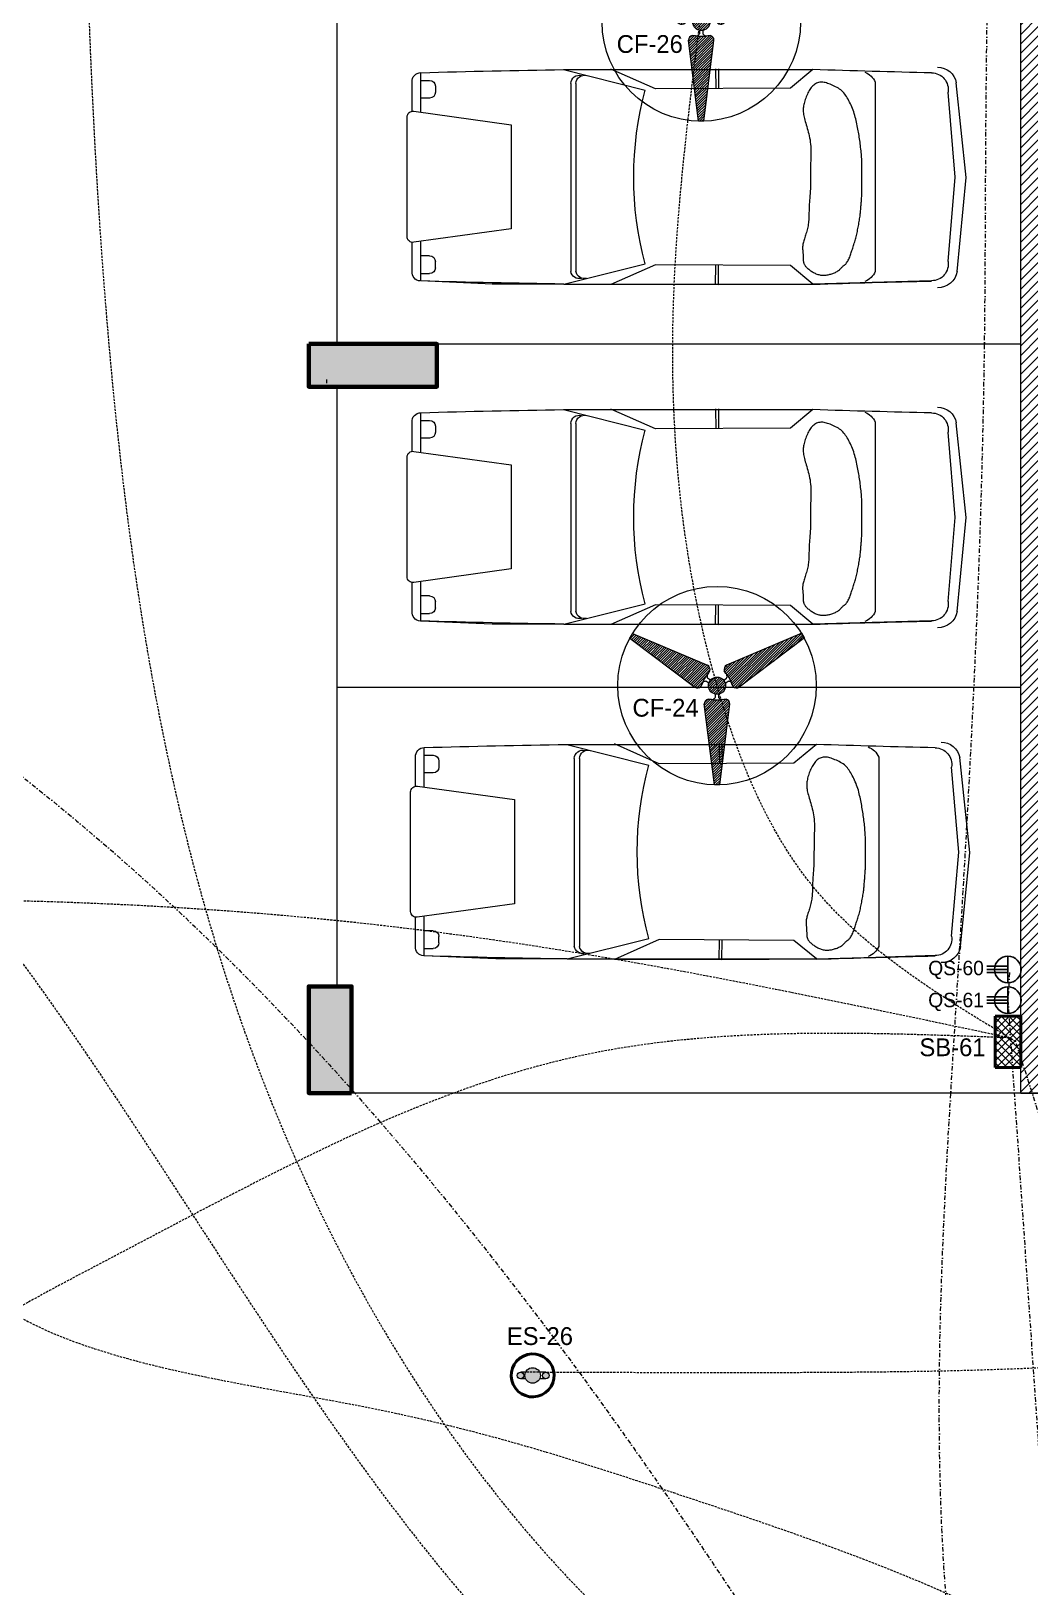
# Model space of a CAD drawing. Header units: inches. Extents: x 109699 to 44449955, y -10987 to 15824140.
# Drawn here: x 191155.4 to 191436, y -3555.4 to -3118.4 of the extents above; entities that cross this region are included whole.
import ezdxf

# ---------------------------------------------------------------- set-up
doc = ezdxf.new("R2010")
doc.units = ezdxf.units.IN
doc.header["$LTSCALE"] = 5
doc.header["$MEASUREMENT"] = 0
doc.linetypes.add('DASHDOT', pattern=[1, 0.5, -0.25, 0, -0.25])
doc.linetypes.add('DASHED2', pattern=[0.375, 0.25, -0.125])
doc.layers.get('0').update_dxf_attribs({"color": 123})
for name, color, linetype, lineweight in [('@NORMAL', 7, 'Continuous', 5), ('car-plan', 179, 'Continuous', 13), ('cloumn', 253, 'Continuous', 60), ('collum', 8, 'Continuous', 70), ('E-CF-Ceiling-Fan', 30, 'Continuous', 13), ('E-Con-Point', 5, 'DASHED2', 13), ('E-ES-Energy Saver-Light', 140, 'Continuous', 13), ('E-QS-Socket-15A', 1, 'Continuous', 9), ('E-SB-Switch-Board', 106, 'Continuous', 18), ('ha', 252, 'Continuous', 5), ('HATCH2', 253, 'Continuous', 15), ('SB', 1, 'DASHDOT', 20), ('WALL-1', 8, 'Continuous', 9)]:
    doc.layers.add(name, color=color, linetype=linetype, lineweight=lineweight)
doc.styles.get("Standard").update_dxf_attribs({"font": 'times.ttf'})

# ---------------------------------------------------------------- blocks, each defined once
blk = doc.blocks.new('gs')
at = {"layer": 'car-plan'}
for p, q in [((26267.590474709, 9819.376646062476), (26273.88895731447, 9814.16245217622)), ((26294.14201680706, 9819.603446928479), (26294.06655255058, 9814.042228147591)), ((26294.91421058483, 9819.60769889965), (26294.83864122938, 9814.03873501681)), ((26311.78943026054, 9813.962045221306), (26324.328722481, 9819.547027678884)), ((26337.65923929898, 9819.376646062476), (26314.66183826685, 9813.610017585495)), ((26224.52549990334, 9789.080123154796), (26227.30703482688, 9815.693857425773)), ((26260.4329977638, 9814.157050501934), (26260.80819409504, 9814.376442694127)), ((26260.80819409504, 9814.376442694127), (26261.19459747159, 9814.580711520633)), ((26261.19459747159, 9814.580711520633), (26261.58689629052, 9814.77048096704)), ((26261.58689629052, 9814.77048096704), (26261.97977894891, 9814.94637501896)), ((26261.97977894891, 9814.94637501896), (26262.36793384382, 9815.109017661976)), ((26262.36793384382, 9815.109017661976), (26262.74604937236, 9815.25903288168)), ((26262.74604937236, 9815.25903288168), (26263.10998032505, 9815.396591025055)), ((26263.10998032505, 9815.396591025055), (26263.46024706632, 9815.520047884522)), ((26263.46024706632, 9815.520047884522), (26263.79853635409, 9815.627305613903)), ((26263.79853635409, 9815.627305613903), (26264.12653494623, 9815.716266367002)), ((26264.12653494623, 9815.716266367002), (26264.44592960068, 9815.78483229762)), ((26264.44592960068, 9815.78483229762), (26264.75840707531, 9815.83090555959)), ((26264.75840707531, 9815.83090555959), (26265.06565412803, 9815.852388306696)), ((26265.06565412803, 9815.852388306696), (26265.36935751676, 9815.847182692756)), ((26265.36935751676, 9815.847182692756), (26265.67066612645, 9815.813687615911)), ((26265.67066612645, 9815.813687615911), (26265.9685773504, 9815.752288951713)), ((26265.9685773504, 9815.752288951713), (26266.26155070901, 9815.66386932)), ((26266.26155070901, 9815.66386932), (26266.54804572262, 9815.549311340648)), ((26266.54804572262, 9815.549311340648), (26266.82652191161, 9815.409497633518)), ((26266.82652191161, 9815.409497633518), (26267.09543879637, 9815.24531081847)), ((26267.09543879637, 9815.24531081847), (26267.35325589727, 9815.057633515382)), ((26267.35325589727, 9815.057633515382), (26267.59843273467, 9814.847348344098)), ((26267.59843273467, 9814.847348344098), (26267.82986393782, 9814.615407591322)), ((26267.82986393782, 9814.615407591322), (26268.04818457142, 9814.363042210942)), ((26268.04818457142, 9814.363042210942), (26268.25446480906, 9814.091552823716)), ((26373.62707116106, 9814.740510257827), (26373.62707116106, 9813.01814853336)), ((26377.73098201799, 9816.365593759743), (26375.25215466297, 9816.365593759743)), ((26380.18697026602, 9807.669296838212), (26380.18465004231, 9816.241937109808)), ((26227.61478555486, 9789.127244590316), (26229.61774362937, 9813.03297502928)), ((26257.06737420695, 9809.801261865723), (26257.28125012715, 9810.232170354844)), ((26257.28125012715, 9810.232170354844), (26257.49820122335, 9810.649497231541)), ((26257.49820122335, 9810.649497231541), (26257.71636950823, 9811.051743291639)), ((26257.71636950823, 9811.051743291639), (26257.9347854643, 9811.437650546177)), ((26257.9347854643, 9811.437650546177), (26258.15603345334, 9811.806925867219)), ((26258.15603345334, 9811.806925867219), (26258.38358630695, 9812.159517342043)), ((26258.38358630695, 9812.159517342043), (26258.6209168567, 9812.495373057944)), ((26258.6209168567, 9812.495373057944), (26258.87149793419, 9812.814441102208)), ((26258.87149793419, 9812.814441102208), (26259.138802371, 9813.116669562136)), ((26259.138802371, 9813.116669562136), (26259.42630299871, 9813.402006525008)), ((26259.42630299871, 9813.402006525008), (26259.73747264892, 9813.67040007811)), ((26259.73747264892, 9813.67040007811), (26260.07432008078, 9813.921910958466)), ((26260.07432008078, 9813.921910958466), (26260.4329977638, 9814.157050501934)), ((26268.25446480906, 9814.091552823716), (26268.44977482432, 9813.802240050354)), ((26268.44977482432, 9813.802240050354), (26268.63518479076, 9813.496404511607)), ((26268.63518479076, 9813.496404511607), (26268.81176488199, 9813.175346828197)), ((26268.81176488199, 9813.175346828197), (26268.98058527157, 9812.840367620869)), ((26268.98058527157, 9812.840367620869), (26269.14271613306, 9812.492767510324)), ((26269.14271613306, 9812.492767510324), (26269.29884687894, 9812.134103389995)), ((26269.29884687894, 9812.134103389995), (26269.44814387705, 9811.766957244035)), ((26269.44814387705, 9811.766957244035), (26269.58939273414, 9811.39416732928)), ((26269.58939273414, 9811.39416732928), (26269.72137905691, 9811.018571902547)), ((26269.72137905691, 9811.018571902547), (26269.84288845211, 9810.643009220687)), ((26269.84288845211, 9810.643009220687), (26269.95270652647, 9810.270317540519)), ((26269.95270652647, 9810.270317540519), (26270.04961888671, 9809.903335118877)), ((26270.04961888671, 9809.903335118877), (26270.13241113958, 9809.544900212612)), ((26273.88895731447, 9814.16245217622), (26311.78943026054, 9813.962045221306)), ((26375.25215466297, 9811.393065031436), (26377.7274664799, 9811.393065031436)), ((26255.43898770437, 9805.07096918099), (26255.55287192548, 9805.557211051411)), ((26255.55287192548, 9805.557211051411), (26255.67544751214, 9806.04408689723)), ((26255.67544751214, 9806.04408689723), (26255.80809739791, 9806.53029162778)), ((26255.80809739791, 9806.53029162778), (26255.95220451632, 9807.01452015237)), ((26255.95220451632, 9807.01452015237), (26256.10915180092, 9807.495467380344)), ((26256.10915180092, 9807.495467380344), (26256.27978203181, 9807.971795868769)), ((26256.27978203181, 9807.971795868769), (26256.46277737516, 9808.442038765708)), ((26256.46277737516, 9808.442038765708), (26256.65627984365, 9808.904696866965)), ((26256.65627984365, 9808.904696866965), (26256.85843145002, 9809.358270968369)), ((26256.85843145002, 9809.358270968369), (26257.06737420695, 9809.801261865723)), ((26269.96377097664, 9805.620010992978), (26269.85283337062, 9805.198036903312)), ((26270.06215131065, 9806.027357903396), (26269.96377097664, 9805.620010992978)), ((26270.14609187478, 9806.419796107773), (26270.06215131065, 9806.027357903396)), ((26270.13241113958, 9809.544900212612), (26270.20001149346, 9809.196818503813)), ((26270.21371017123, 9806.7970440793), (26270.14609187478, 9806.419796107773)), ((26270.20001149346, 9809.196818503813), (26270.2519185636, 9808.856765375742)), ((26270.26349724896, 9807.159426744205), (26270.21371017123, 9806.7970440793)), ((26270.2519185636, 9808.856765375742), (26270.28777356686, 9808.521383636893)), ((26270.29543834428, 9807.509694840941), (26270.26349724896, 9807.159426744205)), ((26270.28777356686, 9808.521383636893), (26270.30721772012, 9808.187316095798)), ((26270.3098922403, 9807.851205560975), (26270.29543834428, 9807.509694840941)), ((26270.30721772012, 9808.187316095798), (26270.3098922403, 9807.851205560975)), ((26379.69429995946, 9807.667595831059), (26352.36820994497, 9803.896422599413)), ((26381.58925869425, 9772.485619494757), (26381.57126414745, 9806.063300170543)), ((26254.62549659183, 9800.846562369683), (26254.70294103651, 9801.307170277942)), ((26254.70294103651, 9801.307170277942), (26254.78337203695, 9801.767366473214)), ((26254.78337203695, 9801.767366473214), (26254.86682420828, 9802.228404165733)), ((26254.86682420828, 9802.228404165733), (26254.95333216563, 9802.691536565711)), ((26254.95333216563, 9802.691536565711), (26255.0429305241, 9803.15801688336)), ((26255.0429305241, 9803.15801688336), (26255.13565389879, 9803.629098328907)), ((26255.13565389879, 9803.629098328907), (26255.23176162457, 9804.105607729063)), ((26255.23176162457, 9804.105607729063), (26255.33241191524, 9804.58666637665)), ((26255.33241191524, 9804.58666637665), (26255.43898770437, 9805.07096918099)), ((26268.74971818349, 9801.321864971636), (26268.62053082191, 9800.773686495493)), ((26268.88724614643, 9801.855106017814), (26268.74971818349, 9801.321864971636)), ((26269.03024336469, 9802.37383910521), (26268.88724614643, 9801.855106017814)), ((26269.17583849217, 9802.878493705022), (26269.03024336469, 9802.37383910521)), ((26269.32116018284, 9803.369499288434), (26269.17583849217, 9802.878493705022)), ((26269.46350189867, 9803.847166826978), (26269.32116018284, 9803.369499288434)), ((26269.6008163338, 9804.31133329351), (26269.46350189867, 9803.847166826978)), ((26269.73122099039, 9804.761717161222), (26269.6008163338, 9804.31133329351)), ((26269.85283337062, 9805.198036903312), (26269.73122099039, 9804.761717161222)), ((26352.36820994497, 9803.896422599413), (26352.36820994497, 9774.644926875379)), ((26254.06472989134, 9796.60342196509), (26254.11405761265, 9797.076870369463)), ((26254.11405761265, 9797.076870369463), (26254.16685275098, 9797.552024528704)), ((26254.16685275098, 9797.552024528704), (26254.22301785521, 9798.027904926399)), ((26254.22301785521, 9798.027904926399), (26254.28245547427, 9798.503532046125)), ((26254.28245547427, 9798.503532046125), (26254.34506815704, 9798.977926371474)), ((26254.34506815704, 9798.977926371474), (26254.41075845246, 9799.450108386038)), ((26254.41075845246, 9799.450108386038), (26254.47942890941, 9799.919098573395)), ((26254.47942890941, 9799.919098573395), (26254.55100408784, 9800.38428953824)), ((26254.55100408784, 9800.38428953824), (26254.62549659183, 9800.846562369683)), ((26268.16197770595, 9797.156356368316), (26268.14501863973, 9796.50457788883)), ((26268.19445882656, 9797.796509216685), (26268.16197770595, 9797.156356368316)), ((26268.24389664528, 9798.423359872759), (26268.19445882656, 9797.796509216685)), ((26268.31172580585, 9799.035231775313), (26268.24389664528, 9798.423359872759)), ((26268.39866328702, 9799.630799368519), (26268.31172580585, 9799.035231775313)), ((26268.50255540773, 9800.210141118187), (26268.39866328702, 9799.630799368519)), ((26268.62053082191, 9800.773686495493), (26268.50255540773, 9800.210141118187)), ((26253.79946499341, 9785.75965380411), (26253.804110418, 9792.653544960907)), ((26253.804110418, 9792.653544960907), (26253.81414365923, 9793.04354042586)), ((26253.81414365923, 9793.04354042586), (26253.82944150729, 9793.450027483319)), ((26253.82944150729, 9793.450027483319), (26253.84977506395, 9793.87117373258)), ((26253.84977506395, 9793.87117373258), (26253.87491543098, 9794.305146772953)), ((26253.87491543098, 9794.305146772953), (26253.90463371015, 9794.75011420378)), ((26253.90463371015, 9794.75011420378), (26253.93870100322, 9795.20424362435)), ((26253.93870100322, 9795.20424362435), (26253.97688841195, 9795.665702633982)), ((26253.97688841195, 9795.665702633982), (26254.01896703812, 9796.132658832)), ((26254.01896703812, 9796.132658832), (26254.06472989134, 9796.60342196509)), ((26268.14501863973, 9796.50457788883), (26268.14214698412, 9795.842850339483)), ((26268.14214698412, 9795.842850339483), (26268.15192809541, 9795.172850281473)), ((26268.15192809541, 9795.172850281473), (26268.17292732987, 9794.496254276011)), ((26268.17292732987, 9794.496254276011), (26268.20371004374, 9793.81473888432)), ((26268.20371004374, 9793.81473888432), (26268.24273011173, 9793.130475843325)), ((26268.24273011173, 9793.130475843325), (26268.28799548214, 9785.926231999845)), ((26227.08988106418, 9762.67848546226), (26224.52549990334, 9789.080123154796)), ((26229.61774362937, 9765.508374445504), (26227.61478555486, 9789.127244590316)), ((26253.79990784147, 9785.402300082023), (26253.79946499341, 9785.75965380411)), ((26253.80503372973, 9785.056926050209), (26253.79990784147, 9785.402300082023)), ((26253.81443742578, 9784.720359557221), (26253.80503372973, 9785.056926050209)), ((26253.82771369719, 9784.38942845157), (26253.81443742578, 9784.720359557221)), ((26253.84445731151, 9784.060960581839), (26253.82771369719, 9784.38942845157)), ((26253.86426303632, 9783.731783796546), (26253.84445731151, 9784.060960581839)), ((26253.88672563918, 9783.398725944244), (26253.86426303632, 9783.731783796546)), ((26268.28799548214, 9785.926231999845), (26268.33740262176, 9785.249426155402)), ((26268.33740262176, 9785.249426155402), (26268.38884799734, 9784.583320332516)), ((26268.38884799734, 9784.583320332516), (26268.44022807565, 9783.932562146736)), ((26268.44022807565, 9783.932562146736), (26268.48943932343, 9783.301799213565)), ((26253.91142040242, 9783.059519277347), (26253.88672563918, 9783.398725944244)), ((26253.93784466729, 9782.71551366373), (26253.91142040242, 9783.059519277347)), ((26253.96547628981, 9782.368963375135), (26253.93784466729, 9782.71551366373)), ((26253.99379312599, 9782.02212268331), (26253.96547628981, 9782.368963375135)), ((26254.02227303183, 9781.67724586001), (26253.99379312599, 9782.02212268331)), ((26254.05039386338, 9781.336587176957), (26254.02227303183, 9781.67724586001)), ((26254.0776334766, 9781.002400905913), (26254.05039386338, 9781.336587176957)), ((26254.10346972753, 9780.676941318612), (26254.0776334766, 9781.002400905913)), ((26254.12766676523, 9780.361516260156), (26254.10346972753, 9780.676941318612)), ((26254.15113391087, 9780.053647869128), (26254.12766676523, 9780.361516260156)), ((26254.1750667787, 9779.74991185742), (26254.15113391087, 9780.053647869128)), ((26254.20066098293, 9779.446883936966), (26254.1750667787, 9779.74991185742)), ((26254.22911213782, 9779.141139819687), (26254.20066098293, 9779.446883936966)), ((26268.48943932343, 9783.301799213565), (26268.53437820745, 9782.695679148557)), ((26268.53437820745, 9782.695679148557), (26268.57294119446, 9782.11884956721)), ((26268.57294119446, 9782.11884956721), (26268.60362200481, 9781.574528605095)), ((26268.60362200481, 9781.574528605095), (26268.62730337316, 9781.060216477803)), ((26268.62730337316, 9781.060216477803), (26268.6454652877, 9780.571983920992)), ((26268.6454652877, 9780.571983920992), (26268.65958773669, 9780.105901670271)), ((26268.65958773669, 9780.105901670271), (26268.67115070837, 9779.658040461283)), ((26268.67115070837, 9779.658040461283), (26268.68163419093, 9779.224471029665)), ((26268.68163419093, 9779.224471029665), (26268.69251817264, 9778.80126411104)), ((26254.26161585757, 9778.829255217497), (26254.22911213782, 9779.141139819687)), ((26254.29936775644, 9778.50780584231), (26254.26161585757, 9778.829255217497)), ((26254.34356344864, 9778.173367406067), (26254.29936775644, 9778.50780584231)), ((26254.39500825334, 9777.82349869854), (26254.34356344864, 9778.173367406067)), ((26254.45294630936, 9777.459690821008), (26254.39500825334, 9777.82349869854)), ((26254.51623146048, 9777.084417952625), (26254.45294630936, 9777.459690821008)), ((26254.58371755044, 9776.700154272534), (26254.51623146048, 9777.084417952625)), ((26254.65425842302, 9776.309373959877), (26254.58371755044, 9776.700154272534)), ((26254.72670792196, 9775.914551193797), (26254.65425842302, 9776.309373959877)), ((26254.79991989103, 9775.51816015345), (26254.72670792196, 9775.914551193797)), ((26254.87274817396, 9775.122675017978), (26254.79991989103, 9775.51816015345)), ((26254.94444058683, 9774.730161688422), (26254.87274817396, 9775.122675017978)), ((26268.69251817264, 9778.80126411104), (26268.70528264171, 9778.38449044105)), ((26268.70528264171, 9778.38449044105), (26268.72135331207, 9777.97089980817)), ((26268.72135331207, 9777.97089980817), (26268.74193880048, 9777.559958212289)), ((26268.74193880048, 9777.559958212289), (26268.76819344939, 9777.151810706171)), ((26268.76819344939, 9777.151810706171), (26268.80127160126, 9776.746602342559)), ((26268.80127160126, 9776.746602342559), (26268.84232759857, 9776.3444781742)), ((26268.84232759857, 9776.3444781742), (26268.89251578374, 9775.94558325383)), ((26268.89251578374, 9775.94558325383), (26268.95299049925, 9775.550062634204)), ((26268.95299049925, 9775.550062634204), (26269.02490608755, 9775.158061368078)), ((26269.02490608755, 9775.158061368078), (26269.10885654217, 9774.769824894625)), ((26255.01582083471, 9774.341052953423), (26254.94444058683, 9774.730161688422)), ((26255.08810659499, 9773.955373323515), (26255.01582083471, 9774.341052953423)), ((26255.16251554506, 9773.573147309231), (26255.08810659499, 9773.955373323515)), ((26255.2402653623, 9773.194399421118), (26255.16251554506, 9773.573147309231)), ((26255.32257372406, 9772.819154169709), (26255.2402653623, 9773.194399421118)), ((26255.41065830775, 9772.44743606553), (26255.32257372406, 9772.819154169709)), ((26255.50573679076, 9772.07926961912), (26255.41065830775, 9772.44743606553)), ((26255.60851887209, 9771.714699570242), (26255.50573679076, 9772.07926961912)), ((26255.71768233746, 9771.353851575477), (26255.60851887209, 9771.714699570242)), ((26255.83139699421, 9770.99687152062), (26255.71768233746, 9771.353851575477)), ((26255.94783264969, 9770.643905291487), (26255.83139699421, 9770.99687152062)), ((26256.06515911125, 9770.295098773859), (26255.94783264969, 9770.643905291487)), ((26269.10885654217, 9774.769824894625), (26269.2031944609, 9774.386000198734)), ((26269.2031944609, 9774.386000198734), (26269.30571209262, 9774.007334651746)), ((26269.30571209262, 9774.007334651746), (26269.41420168619, 9773.634575625001)), ((26269.41420168619, 9773.634575625001), (26269.52645549049, 9773.268470489827)), ((26269.52645549049, 9773.268470489827), (26269.64026575437, 9772.909766617537)), ((26269.64026575437, 9772.909766617537), (26269.75342472669, 9772.559211379492)), ((26269.75342472669, 9772.559211379492), (26269.86372465636, 9772.217552146998)), ((26269.86372465636, 9772.217552146998), (26269.96911184017, 9771.885448029418)), ((26269.96911184017, 9771.885448029418), (26270.0681487668, 9771.56320508814)), ((26270.0681487668, 9771.56320508814), (26270.15955197293, 9771.251041122581)), ((26270.15955197293, 9771.251041122581), (26270.24203799518, 9770.949173932153)), ((26270.24203799518, 9770.949173932153), (26270.3143233702, 9770.65782131628)), ((26270.3143233702, 9770.65782131628), (26270.37512463464, 9770.377201074363)), ((26352.36820994497, 9774.644926875379), (26379.71282186758, 9770.878943342766)), ((26380.19927123145, 9762.22033773012), (26380.19692849919, 9770.876141479734)), ((26256.18154618624, 9769.950597853567), (26256.06515911125, 9770.295098773859)), ((26256.29516368202, 9769.6105484164), (26256.18154618624, 9769.950597853567)), ((26256.40418140592, 9769.275096348167), (26256.29516368202, 9769.6105484164)), ((26256.50745066922, 9768.944320041213), (26256.40418140592, 9769.275096348167)), ((26256.60654879877, 9768.61802791414), (26256.50745066922, 9768.944320041213)), ((26256.70373462538, 9768.295960892094), (26256.60654879877, 9768.61802791414)), ((26256.80126697983, 9767.977859900217), (26256.70373462538, 9768.295960892094)), ((26256.90140469291, 9767.663465863661), (26256.80126697983, 9767.977859900217)), ((26257.00640659541, 9767.352519707565), (26256.90140469291, 9767.663465863661)), ((26257.11853151809, 9767.044762357094), (26257.00640659541, 9767.352519707565)), ((26257.24003829177, 9766.739934737372), (26257.11853151809, 9767.044762357094)), ((26257.37229714659, 9766.438551697975), (26257.24003829177, 9766.739934737372)), ((26257.51312391015, 9766.144223786105), (26257.37229714659, 9766.438551697975)), ((26257.65944580939, 9765.86133547339), (26257.51312391015, 9766.144223786105)), ((26270.32016008593, 9766.232933551692), (26270.31833535536, 9766.107232357477)), ((26270.32094861331, 9766.367750168865), (26270.32016008593, 9766.232933551692)), ((26270.32155414473, 9766.514683901507), (26270.32094861331, 9766.367750168865)), ((26270.32275531047, 9766.675902524243), (26270.32155414473, 9766.514683901507)), ((26270.32503243304, 9766.85023814041), (26270.32275531047, 9766.675902524243)), ((26270.32879125809, 9767.035688935488), (26270.32503243304, 9766.85023814041)), ((26270.33443753119, 9767.230253094953), (26270.32879125809, 9767.035688935488)), ((26270.34237699793, 9767.43192880429), (26270.33443753119, 9767.230253094953)), ((26270.35301540392, 9767.638714248991), (26270.34237699793, 9767.43192880429)), ((26270.36675849475, 9767.84860761452), (26270.35301540392, 9767.638714248991)), ((26270.38401201605, 9768.059607086398), (26270.36675849475, 9767.84860761452)), ((26270.37512463464, 9770.377201074363), (26270.42315832511, 9770.107531005815)), ((26270.40471303333, 9768.270300350006), (26270.38401201605, 9768.059607086398)), ((26270.4269238921, 9768.481633090472), (26270.40471303333, 9768.270300350006)), ((26270.42315832511, 9770.107531005815), (26270.45714097829, 9769.849028910052)), ((26270.44823825771, 9768.695140492855), (26270.4269238921, 9768.481633090472)), ((26270.46624979562, 9768.912357742185), (26270.44823825771, 9768.695140492855)), ((26270.45714097829, 9769.849028910052), (26270.47640409715, 9769.601620422407)), ((26270.47855217122, 9769.13482002353), (26270.46624979562, 9768.912357742185)), ((26270.47640409715, 9769.601620422407), (26270.48273904991, 9769.36406252192)), ((26270.48273904991, 9769.36406252192), (26270.47855217122, 9769.13482002353)), ((26375.25215466297, 9767.07447726615), (26377.7274664799, 9767.07447726615)), ((26257.8081900713, 9765.594271231457), (26257.65944580939, 9765.86133547339)), ((26257.95628392285, 9765.347415531913), (26257.8081900713, 9765.594271231457)), ((26258.10065459096, 9765.12515284639), (26257.95628392285, 9765.347415531913)), ((26258.23822930263, 9764.931867646512), (26258.10065459096, 9765.12515284639)), ((26258.3659352848, 9764.771944403896), (26258.23822930263, 9764.931867646512)), ((26258.48166504197, 9764.647705978467), (26258.3659352848, 9764.771944403896)), ((26258.58717218865, 9764.553228783348), (26258.48166504197, 9764.647705978467)), ((26258.68517561686, 9764.480527619962), (26258.58717218865, 9764.553228783348)), ((26258.77839421867, 9764.421617289714), (26258.68517561686, 9764.480527619962)), ((26258.86954688608, 9764.36851259404), (26258.77839421867, 9764.421617289714)), ((26258.96135251116, 9764.313228334344), (26258.86954688608, 9764.36851259404)), ((26259.05652998593, 9764.247779312049), (26258.96135251116, 9764.313228334344)), ((26259.15779820242, 9764.16418032859), (26259.05652998593, 9764.247779312049)), ((26259.26755938609, 9764.056561458594), (26259.15779820242, 9764.16418032859)), ((26259.38694909599, 9763.927513869654), (26259.26755938609, 9764.056561458594)), ((26259.51678622459, 9763.781744002583), (26259.38694909599, 9763.927513869654)), ((26259.65788966438, 9763.623958298209), (26259.51678622459, 9763.781744002583)), ((26259.8110783078, 9763.458863197324), (26259.65788966438, 9763.623958298209)), ((26259.97717104734, 9763.291165140763), (26259.8110783078, 9763.458863197324)), ((26260.15698677547, 9763.125570569318), (26259.97717104734, 9763.291165140763)), ((26260.35134438468, 9762.966785923825), (26260.15698677547, 9763.125570569318)), ((26260.56058352352, 9762.818614673204), (26260.35134438468, 9762.966785923825)), ((26260.78312686515, 9762.681248398876), (26260.56058352352, 9762.818614673204)), ((26261.0169178388, 9762.553975710354), (26260.78312686515, 9762.681248398876)), ((26261.25989987374, 9762.436085217181), (26261.0169178388, 9762.553975710354)), ((26261.51001639919, 9762.326865528892), (26261.25989987374, 9762.436085217181)), ((26261.76521084442, 9762.225605255007), (26261.51001639919, 9762.326865528892)), ((26262.02342663868, 9762.131593005055), (26261.76521084442, 9762.225605255007)), ((26262.28260721121, 9762.04411738857), (26262.02342663868, 9762.131593005055)), ((26262.54110692466, 9761.962729072293), (26262.28260721121, 9762.04411738857)), ((26262.79892387535, 9761.88802695187), (26262.54110692466, 9761.962729072293)), ((26263.05646709299, 9761.820871980148), (26262.79892387535, 9761.88802695187)), ((26263.31414560726, 9761.762125109977), (26263.05646709299, 9761.820871980148)), ((26263.57236844789, 9761.712647294211), (26263.31414560726, 9761.762125109977)), ((26265.94509576204, 9761.797135591594), (26265.68179412128, 9761.736825051907)), ((26266.20582155303, 9761.870428709226), (26265.94509576204, 9761.797135591594)), ((26266.46317877845, 9761.956749356825), (26266.20582155303, 9761.870428709226)), ((26266.71647074611, 9762.055910936542), (26266.46317877845, 9761.956749356825)), ((26266.96538485847, 9762.166800651008), (26266.71647074611, 9762.055910936542)), ((26267.20970454167, 9762.288074153017), (26266.96538485847, 9762.166800651008)), ((26267.4492132218, 9762.418387095342), (26267.20970454167, 9762.288074153017)), ((26267.68369432497, 9762.556395130749), (26267.4492132218, 9762.418387095342)), ((26267.57536844691, 9759.152197705094), (26273.88895731447, 9764.378897298571)), ((26267.91293127731, 9762.700753912017), (26267.68369432497, 9762.556395130749)), ((26268.13670750492, 9762.85011909192), (26267.91293127731, 9762.700753912017)), ((26268.35480643393, 9763.003146323237), (26268.13670750492, 9762.85011909192)), ((26268.56679472032, 9763.158669621), (26268.35480643393, 9763.003146323237)), ((26268.7713719396, 9763.316236449304), (26268.56679472032, 9763.158669621)), ((26268.96702089714, 9763.475572634503), (26268.7713719396, 9763.316236449304)), ((26269.15222439833, 9763.636404002944), (26268.96702089714, 9763.475572634503)), ((26269.32546524856, 9763.798456380988), (26269.15222439833, 9763.636404002944)), ((26269.48522625322, 9763.961455594988), (26269.32546524856, 9763.798456380988)), ((26269.62999021767, 9764.1251274713), (26269.48522625322, 9763.961455594988)), ((26269.75823994729, 9764.289197836275), (26269.62999021767, 9764.1251274713)), ((26269.86895852957, 9764.453250315062), (26269.75823994729, 9764.289197836275)), ((26269.96313018027, 9764.61629972799), (26269.86895852957, 9764.453250315062)), ((26270.04223939727, 9764.777218694202), (26269.96313018027, 9764.61629972799)), ((26270.10777067843, 9764.934879832843), (26270.04223939727, 9764.777218694202)), ((26270.1612085216, 9765.08815576302), (26270.10777067843, 9764.934879832843)), ((26270.20403742467, 9765.23591910387), (26270.1612085216, 9765.08815576302)), ((26270.2377418855, 9765.377042474538), (26270.20403742467, 9765.23591910387)), ((26270.26380640196, 9765.510398494152), (26270.2377418855, 9765.377042474538)), ((26270.28361025677, 9765.63554796073), (26270.26380640196, 9765.510398494152)), ((26270.29811187231, 9765.754804387878), (26270.28361025677, 9765.63554796073)), ((26270.30816445577, 9765.871169468053), (26270.29811187231, 9765.754804387878)), ((26270.31462121438, 9765.987644893765), (26270.30816445577, 9765.871169468053)), ((26270.31833535536, 9766.107232357477), (26270.31462121438, 9765.987644893765)), ((26273.88895731447, 9764.378897298571), (26311.78943026054, 9764.579304253486)), ((26294.14201680706, 9758.93790254632), (26294.06655255058, 9764.4991213272)), ((26294.91421058483, 9758.933650575142), (26294.83864122938, 9764.50261445799)), ((26311.78943026054, 9764.579304253486), (26324.328722481, 9758.994321795908)), ((26337.58637993684, 9759.152197705094), (26314.69630588999, 9764.857524712097)), ((26373.62707116106, 9763.727032039766), (26373.62707116106, 9765.449393764233)), ((26377.73098201799, 9762.10194853785), (26375.25215466297, 9762.10194853785)), ((26263.83154464458, 9761.673299485716), (26263.57236844789, 9761.712647294211)), ((26264.09208322703, 9761.64494263733), (26263.83154464458, 9761.673299485716)), ((26264.35439322496, 9761.628437701918), (26264.09208322703, 9761.64494263733)), ((26264.61868337715, 9761.624509632195), (26264.35439322496, 9761.628437701918)), ((26264.88436125871, 9761.6333393803), (26264.61868337715, 9761.624509632195)), ((26265.15063415379, 9761.654971898279), (26264.88436125871, 9761.6333393803)), ((26265.41670934659, 9761.68945213814), (26265.15063415379, 9761.654971898279)), ((26265.68179412128, 9761.736825051907), (26265.41670934659, 9761.68945213814))]:
    blk.add_line(p, q, dxfattribs=at)
for points in [[(26337.65923929898, 9819.376646062476), (26267.590474709, 9819.376646062476)], [(26250.06716188465, 9815.86010751022), (26250.06716188465, 9762.68124196458)], [(26334.15938865389, 9815.479004345005), (26334.15938865389, 9762.68124196458)], [(26335.61122569034, 9815.479004345005), (26335.61122569034, 9762.68124196458)], [(26377.73360344047, 9807.442958568732), (26377.73360344047, 9818.522199703439)], [(26377.73360344047, 9760.019179013354), (26377.73360344047, 9771.105263256497)], [(26234.22935055212, 9760.077500716143), (26250.91090522017, 9759.588167659407), (26267.59047469137, 9759.095491917964), (26294.14201680706, 9758.93790254632), (26324.328722481, 9758.994321795908), (26337.58637994796, 9759.152197705254), (26357.66167304519, 9759.152197705167), (26377.73360344047, 9760.019179013354)], [(26337.58637993682, 9759.152197705094), (26267.57536844691, 9759.152197705094)]]:
    blk.add_lwpolyline(points, dxfattribs=at)
for centre, radius, start, end in [((26232.58033441348, 9814.699836216627), 5.366168716528898, 90.17071126511199, 169.3249604223354), ((26145.98211977325, 13653.84516491705), 3836.396409923897, 271.3180702240197, 271.816499684251), ((26254.83228203049, 9813.845923146575), 5.173326652646979, 110.4257760694787, 157.0865450819493), ((26300.30123172227, 7127.059281883747), 2692.576537480112, 88.35207661789485, 89.20502729859045), ((26234.24530743608, 9813.776897435135), 4.686978486308598, 90.19506466146757, 189.1326723997191), ((26331.72397127615, 9815.375278409643), 2.437625252878131, 2.438788846048848, 104.076751119706), ((26333.1758083126, 9815.375278409643), 2.437625252878131, 2.438788846048848, 104.076751119706), ((26375.25215466297, 9814.740510257827), 1.625083501918754, 90, 180), ((26377.72202201361, 9816.053371625923), 2.469836786005191, 355.65237317666, 89.73133070294816), ((26224.89321961392, 9789.170293268122), 93.03604150846057, 344.8512227578155, 15.22979254550061), ((26375.25215466297, 9813.01814853336), 1.625083501918754, 180, 270), ((26379.94618105167, 9806.062151249767), 1.625083501918756, 0.04050765170524585, 98.91655176702061), ((26379.96417559848, 9772.484470573982), 1.625083501918756, 261.1022684412856, 0.04050765170524585), ((26375.25215466297, 9765.449393764233), 1.625083501918754, 90, 180), ((26232.39316451568, 9763.497601648873), 5.366168716522381, 188.7802109356631, 271.814564360968), ((26234.24530743608, 9764.764452039657), 4.686978486308598, 170.8673276002809, 269.8049353385325), ((26254.83228203049, 9764.695426328217), 5.173326652646979, 202.9134549180507, 249.5742239305213), ((26331.76091789205, 9763.116391224132), 2.437625252878131, 256.004264183752, 349.7168068240507), ((26333.21275492851, 9763.116391224132), 2.437625252878131, 256.004264183752, 349.7168068240507), ((26375.25215466297, 9763.727032039766), 1.625083501918754, 180, 270), ((26377.76292742233, 9762.461220138386), 2.447559765165786, 273.848297612542, 5.518720994760388), ((26145.98211977326, 5924.626973062776), 3836.396409923951, 88.183500315749, 88.68192977598025), ((26301.78255013919, 12347.18448341618), 2588.279935808936, 270.7926011942282, 271.6815412861116)]:
    blk.add_arc(centre, radius, start, end, dxfattribs=at)
blk = doc.blocks.new('coloumn-01')
at = {"layer": 'ha'}
h = blk.add_hatch(dxfattribs=at)
h.set_pattern_fill('AR-CONC', color=256, scale=0.5)
h.set_pattern_definition([(49.99999999999999, (0, 0), (3.586300913003767, -0.3137606749129755), [0.375, -4.125]), (355, (0, 0), (-0.693756668065, 3.760960668500059), [0.3, -3.3]), (100.45144446, (0.298858405, -0.02614672), (2.89254423363556, 3.447199954843147), [0.3187009599999999, -3.505710559999999]), (46.18420000000001, (0, 1), (5.336206653357862, -0.8275964039653827), [0.5625, -6.1875]), (96.63563549, (0.444683725, 0.931033465), (4.673309728371142, 4.870593003872752), [0.47805171, -5.258568799999999]), (351.1841639899999, (0, 1), (4.673309725273866, 4.870593001349951), [0.45, -4.950000005]), (21, (0.5, 0.75), (2.984535260592308, -2.013094453326694), [0.375, -4.125]), (326.0000000000001, (0.5, 0.75), (1.216576659607909, 3.625750225234265), [0.3, -3.3]), (71.45144474, (0.74871127, 0.58224213), (4.201111883649856, 1.612655764031769), [0.31870095, -3.50571056]), (37.50000000000001, (0, 0), (0.06079927658645334, 1.664469269156557), [0, -3.26, 0, -3.35, 0, -3.3125]), (7.499999999999999, (0, 0), (1.315347687210743, 1.972058559411801), [0, -1.91, 0, -3.185, 0, -1.2625]), (327.5, (-1.115, 0), (2.669112180862045, -0.1127743586718988), [0, -1.25, 0, -3.9, 0, -5.175]), (317.5, (-1.615, 0), (2.915930846711931, 0.5005249116615886), [0, -1.625, 0, -2.59, 0, -3.675])])
h.paths.add_polyline_path([(32128.44739975178, -2546319.049243456), (32092.44739975178, -2546319.049243456), (32092.44739975178, -2546331.049243456), (32128.44739975178, -2546331.049243456)])
h.paths.add_polyline_path([(32128.44739975189, -2546617.132962178), (32098.44739975189, -2546617.132962178), (32098.44739975189, -2546629.132962178), (32128.44739975189, -2546629.132962178)])
h.paths.add_polyline_path([(31978.51966727065, -2546605.132962178), (31966.51966727065, -2546605.132962178), (31966.51966727065, -2546635.132962178), (31978.51966727065, -2546635.132962178)])
h.paths.add_polyline_path([(31821.20333333506, -2546605.132962178), (31809.20333333506, -2546605.132962178), (31809.20333333506, -2546635.132962178), (31821.20333333506, -2546635.132962178)])
h.paths.add_polyline_path([(31689.20328743063, -2546611.133238418), (31677.20328743063, -2546611.133238418), (31677.20328743063, -2546635.133238418), (31689.20328743063, -2546635.133238418)])
h.paths.add_polyline_path([(31417.20347832461, -2546611.132962178), (31405.20347832461, -2546611.132962178), (31405.20347832461, -2546635.132962178), (31417.20347832461, -2546635.132962178)])
h.paths.add_polyline_path([(31435.20347912709, -2546415.348983645), (31405.20347912709, -2546415.348983645), (31405.20347912709, -2546427.348983645), (31435.20347912709, -2546427.348983645)])
h.paths.add_polyline_path([(31633.74647668525, -2546415.348983645), (31603.74647668525, -2546415.348983645), (31603.74647668525, -2546427.348983645), (31633.74647668525, -2546427.348983645)])
h.paths.add_polyline_path([(31821.20245073218, -2546319.049243455), (31809.20245073218, -2546319.049243455), (31809.20245073218, -2546349.049243455), (31821.20245073218, -2546349.049243455)])
h.paths.add_polyline_path([(31996.51966727068, -2546319.049243455), (31966.51966727068, -2546319.049243455), (31966.51966727068, -2546331.049243455), (31996.51966727068, -2546331.049243455)])
h.paths.add_polyline_path([(31581.74648750067, -2546291.049243452), (31541.74648750067, -2546291.049243452), (31541.74648750067, -2546301.049243452), (31581.74648750067, -2546301.049243452)])
h.paths.add_polyline_path([(31485.74647668505, -2546261.049243452), (31475.74647668505, -2546261.049243452), (31475.74647668505, -2546301.049243452), (31485.74647668505, -2546301.049243452)])
h.paths.add_polyline_path([(31581.74648750064, -2546206.049278549), (31521.74648750064, -2546206.049278549), (31521.74648750064, -2546216.049243455), (31581.74648750064, -2546216.049243455)])
h.paths.add_polyline_path([(31435.20347595899, -2546206.049243455), (31405.20347595899, -2546206.049243455), (31405.20347595899, -2546218.049243455), (31435.20347595899, -2546218.049243455)])
h.paths.add_polyline_path([(31435.20347912709, -2546094.049243455), (31405.20347912709, -2546094.049243455), (31405.20347912709, -2546106.049243455), (31435.20347912709, -2546106.049243455)])
h.paths.add_polyline_path([(31583.74647668522, -2546094.049243455), (31547.74647668522, -2546094.049243455), (31547.74647668522, -2546106.049243455), (31583.74647668522, -2546106.049243455)])
h.paths.add_polyline_path([(31775.41359277777, -2546094.049243455), (31763.41359277777, -2546094.049243455), (31763.41359277777, -2546124.049243455), (31775.41359277777, -2546124.049243455)])
h.paths.add_polyline_path([(32059.80123907101, -2546094.049243455), (32047.80123907101, -2546094.049243455), (32047.80123907101, -2546124.049243455), (32059.80123907101, -2546124.049243455)])
h.paths.add_polyline_path([(32058.06771510976, -2545913.633020405), (32028.06771510976, -2545913.633020405), (32028.06771510976, -2545925.633020405), (32058.06771510976, -2545925.633020405)])
h.paths.add_polyline_path([(32048.06771510973, -2545722.712815279), (32036.06771510973, -2545722.712815279), (32036.06771510973, -2545746.712815279), (32048.06771510973, -2545746.712815279)])
h.paths.add_polyline_path([(31799.41359277774, -2545913.633020405), (31763.41359277774, -2545913.633020405), (31763.41359277774, -2545925.633020405), (31799.41359277774, -2545925.633020405)])
h.paths.add_polyline_path([(31591.53986684192, -2545945.049243456), (31561.31223659915, -2545945.049243456), (31561.31223659915, -2545957.049243456), (31591.53986684192, -2545957.049243456)])
h.paths.add_polyline_path([(31435.20347912709, -2545945.049243456), (31405.20347912709, -2545945.049243456), (31405.20347912709, -2545957.049243456), (31435.20347912709, -2545957.049243456)])
h.paths.add_polyline_path([(31429.2035252499, -2545715.383477275), (31405.2035252499, -2545715.383477275), (31405.2035252499, -2545727.383477275), (31429.2035252499, -2545727.383477275)])
h.paths.add_polyline_path([(31605.53986684192, -2545715.383237123), (31581.53986684192, -2545715.383237123), (31581.53986684192, -2545727.383237123), (31605.53986684192, -2545727.383237123)])
h.paths.add_polyline_path([(31775.41359277774, -2545711.610186095), (31763.41359277774, -2545711.610186095), (31763.41359277774, -2545735.610186095), (31775.41359277774, -2545735.610186095)])
at = {"layer": 'cloumn', "elevation": -16.70462349056088}
for points in [[(31763.41359277774, -2545913.633020405), (31763.41359277774, -2545925.633020405), (31799.41359277774, -2545925.633020405), (31799.41359277774, -2545913.633020405)], [(31775.41359277777, -2546124.049243455), (31775.41359277777, -2546094.049243455), (31763.41359277777, -2546094.049243455), (31763.41359277777, -2546124.049243455)]]:
    blk.add_lwpolyline(points, close=True, dxfattribs=at)
blk = doc.blocks.new('A$C63FA2F8C')
at = {"linetype": 'ByBlock', "ltscale": 0.5}
h = blk.add_hatch(color=256, dxfattribs=at)
h.dxf.hatch_style = 1
h.paths.add_polyline_path([(337.2288066126173, 261.8435315283132, 1), (186.444764951407, 261.8435315283132, 1)])
h.paths.add_polyline_path([(174.7543875355803, 261.112525689078, 1), (111.9624450998782, 261.112525689078, 1)])
h.paths.add_polyline_path([(359.7620794158132, 260.9155295394245, 1), (422.5540218515153, 260.9155295394245, 1)])
at = {"ltscale": 2}
for p, q in [((193.2174023309955, 293.0739176886738), (145.2272237805882, 293.0739176886738)), ((193.5781424691202, 229.8323706932948), (145.2272237805882, 229.8323706932948)), ((391.274980574695, 229.8323706932948), (330.0954290949041, 229.8323706932948)), ((391.274980574695, 293.0739176886738), (330.4561692330288, 293.0739176886738))]:
    blk.add_line(p, q, dxfattribs=at)
for centre, radius in [((261.8367857820122, 261.8435315283132), 75.39202083060518), ((143.3584163177293, 261.112525689078), 31.39597121785105), ((391.1580506336642, 260.9155295394245), 31.39597121785105)]:
    blk.add_circle(centre, radius, dxfattribs=at)
at = {"lineweight": 40}
blk.add_ellipse((261.8367857820122, 261.8435315283132), major_axis=(-89.30196609760064, 189.4862523083066), ratio=0.9999999999956461, start_param=-1.547953900145618, end_param=4.735231407033968, dxfattribs=at)
blk = doc.blocks.new('1')
at = {"layer": 'E-CF-Ceiling-Fan', "linetype": 'ByBlock', "ltscale": 0.5}
h = blk.add_hatch(dxfattribs=at)
h.set_pattern_fill('ANSI31', color=256, scale=10)
h.set_pattern_definition([(45, (0, 0), (-0.8838834764831843, 0.8838834764831844), [])])
edge = h.paths.add_edge_path()
edge.add_line((209066.544903523, -13067.11685315647), (209064.6438415694, -13070.41407147769))
edge.add_line((209064.6438415694, -13070.41407147769), (209110.249472843, -13104.88204089217))
edge.add_ellipse((209112.0161950886, -13101.65334947437), major_axis=(2.602475337466696, 2.602475337466696), ratio=0.9999999999999906, start_angle=196.3127629962977, end_angle=268.2872464290007)
edge.add_line((209114.5397230216, -13104.33244681023), (209115.4849750511, -13102.69748638713))
edge.add_ellipse((209130.2442591997, -13106.24386666673), major_axis=(10.7334356491749, 10.7334356491749), ratio=0.9999999999981393, start_angle=88.44228272541869, end_angle=121.48902709430789, ccw=False)
edge.add_line((209119.806567247, -13095.22262044099), (209120.8528262952, -13093.41295266685))
edge.add_ellipse((209117.2719126632, -13092.56276837834), major_axis=(2.602475337466932, 2.602475337466932), ratio=0.9999999999995292, start_angle=301.6440633906456, end_angle=373.6185468234727)
edge.add_line((209119.1884486464, -13089.4206917419), (209066.544903523, -13067.11685315647))
edge = h.paths.add_edge_path()
edge.add_ellipse((209131.089283705, -13116.74145270932), major_axis=(2.633110768784475, 2.633110768784475), ratio=0.9999999999997597, start_angle=316.8297377331859, end_angle=387.8389618723904)
edge.add_line((209132.1880164829, -13113.18345735742), (209130.5488454061, -13113.22495130345))
edge.add_ellipse((209126.3035237661, -13098.2962790596), major_axis=(-10.97469841933177, 10.97469841933177), ratio=0.9999999999999191, start_angle=145.1951729281282, end_angle=150.8743574177565, ccw=False)
edge.add_ellipse((209126.3035237661, -13098.2962790596), major_axis=(-10.97469841933177, 10.97469841933177), ratio=0.9999999999999191, start_angle=122.4336804261327, end_angle=145.1951729281282, ccw=False)
edge.add_ellipse((209126.3035237661, -13098.2962790596), major_axis=(-10.97469841933177, 10.97469841933177), ratio=0.9999999999999191, start_angle=118.5749297277244, end_angle=122.4336804261327, ccw=False)
edge.add_line((209121.9149097344, -13113.18345735741), (209119.5749032555, -13113.18345735741))
edge.add_ellipse((209120.6314155011, -13116.70924926331), major_axis=(2.602635845509655, 2.602635845509654), ratio=0.9999999999987026, start_angle=61.6809744807266, end_angle=133.6503259141647)
edge.add_line((209116.9517537436, -13116.62255417043), (209123.9933819142, -13173.42733947012))
edge.add_line((209123.9933819142, -13173.42733947012), (209127.784032512, -13173.43690240765))
edge.add_line((209127.784032512, -13173.43690240765), (209134.8111659948, -13116.62255417052))
h.paths.add_polyline_path([(209119.8508739552, -13103.74154532349, 1), (209131.9120457831, -13103.74154532349, 1)])
edge = h.paths.add_edge_path()
edge.add_line((209187.3717421067, -13070.20410122277), (209185.4890127634, -13066.97304093389))
edge.add_line((209185.4890127634, -13066.97304093389), (209132.574471092, -13089.4206917419))
edge.add_ellipse((209134.4910070752, -13092.56276837834), major_axis=(-2.602475337469112, 2.602475337469112), ratio=0.9999999999994945, start_angle=-13.61854682341294, end_angle=58.35593660933898)
edge.add_line((209130.9100934432, -13093.41295266685), (209131.9563524914, -13095.22262044099))
edge.add_ellipse((209121.5186605386, -13106.24386666673), major_axis=(10.73343564915542, 10.73343564915542), ratio=0.999999999999095, start_angle=328.5109729056215, end_angle=361.55771727458557, ccw=False)
edge.add_line((209136.2779446873, -13102.69748638713), (209137.2231967167, -13104.33244681019))
edge.add_ellipse((209139.7467246498, -13101.65334947437), major_axis=(-2.602475337469201, 2.602475337469201), ratio=0.9999999999990601, start_angle=91.71275357099776, end_angle=163.2982999863874)
edge.add_line((209141.4914892536, -13104.89395933078), (209187.3717421067, -13070.20410122277))
at = {"layer": 'E-CF-Ceiling-Fan', "ltscale": 10}
for p, q in [((209064.6438415694, -13070.41407147769), (209066.544903523, -13067.11685315647)), ((209064.6438415694, -13070.41407147769), (209110.249472843, -13104.88204089212)), ((209066.544903523, -13067.11685315647), (209119.1884486464, -13089.42069174189)), ((209185.4947354289, -13066.97061323832), (209132.574471092, -13089.42069174189)), ((209187.3717421067, -13070.20410122277), (209141.4914892536, -13104.8939593308)), ((209187.3717421067, -13070.20410122277), (209185.4890127634, -13066.97304093388)), ((209119.8065672471, -13095.2226204409), (209120.8528262952, -13093.41295266684)), ((209131.9563524913, -13095.2226204409), (209130.9100934432, -13093.41295266684)), ((209114.5397230216, -13104.33244681025), (209115.484975051, -13102.69748638717)), ((209120.0894197592, -13102.06218894969), (209118.0923406337, -13100.70875594979)), ((209121.1873655701, -13099.95559165538), (209119.1343670181, -13098.56426171081)), ((209130.5755541683, -13099.95559165538), (209132.6285527202, -13098.56426171081)), ((209131.6734999792, -13102.06218894969), (209133.6705791047, -13100.70875594979)), ((209137.2231967167, -13104.33244681025), (209136.2779446873, -13102.69748638717)), ((209123.9933819142, -13173.42733947012), (209116.9517537436, -13116.62255417042)), ((209119.5749032554, -13113.18345735741), (209121.9149097344, -13113.18345735741)), ((209124.6292368371, -13109.64068966342), (209124.6292368371, -13112.08558296959)), ((209126.9897148455, -13109.6694233058), (209126.9897148455, -13112.08558296959)), ((209127.784032512, -13173.43690240765), (209134.8111659948, -13116.62255417039)), ((209130.5488454059, -13113.22495130345), (209132.1880164829, -13113.18345735741)), ((209127.784032512, -13173.43690240765), (209123.9933819142, -13173.42733947012))]:
    blk.add_line(p, q, dxfattribs=at)
for radius in [69.69809221428028, 6.030585913961706]:
    blk.add_circle((209125.8814598692, -13103.74154532349), radius, dxfattribs=at)
for centre, major_axis, ratio, start_param, end_param in [((209130.2442591997, -13106.24386666673), (10.7334356491749, 10.7334356491749), 0.9999999999981393, 1.543609031538261, 2.120383527840273), ((209122.7572162564, -13097.18760929776), (-2.740456939066795, 2.740456939066795), 0.9999999999999716, 0.4622372466417044, 1.148537865656782), ((209117.2719126632, -13092.56276837834), (2.602475337466931, 2.602475337466931), 0.9999999999995293, 5.264682075261256, 6.520873788586199), ((209134.4910070752, -13092.56276837834), (-2.602475337469112, 2.602475337469112), 0.9999999999994945, -0.2376884814055706, 1.018503231918061), ((209121.5186605386, -13106.24386666673), (10.73343564915542, 10.73343564915542), 0.999999999999095, 5.733598106132978, 6.310372602436297), ((209129.0057034835, -13097.18760929378), (-2.740456939069299, 2.740456939069299), 0.9999999999990347, 3.56385111362636, 4.25015173105463), ((209112.0161950886, -13101.65334947437), (2.602475337466696, 2.602475337466696), 0.9999999999999905, 3.426304077972683, 4.682495791295461), ((209118.1560665238, -13104.58382336606), (2.740456939070688, 2.740456939070688), 0.9999999999982624, 0.801841786050358, 1.428905426830904), ((209133.6068532084, -13104.58382336598), (-2.740456939075534, 2.740456939075535), 0.999999999998016, -1.428905429243861, -0.8018417876198008), ((209139.7467246498, -13101.65334947437), (-2.602475337469201, 2.602475337469201), 0.9999999999990602, 1.600689515884098, 2.85688122920773), ((209120.6314155011, -13116.70924926331), (2.602635845509655, 2.602635845509654), 0.9999999999987026, 1.076536090527279, 2.332638233565674), ((209126.3035237661, -13098.2962790596), (-10.97469841933177, 10.97469841933177), 0.999999999999919, 2.069522934069694, 2.63325429377058), ((209121.4571744064, -13109.85887499457), (-2.740456939059593, 2.740456939059593), 0.9999999999952948, 2.745104486731238, 3.314940694839574), ((209130.1617772753, -13109.85887499338), (2.740456939059473, 2.740456939059473), 0.9999999999984862, 2.968244612714574, 3.636223092052213), ((209131.089283705, -13116.74145270932), (2.633110768784475, 2.633110768784475), 0.9999999999997595, 5.52972209167421, 6.769066852189965)]:
    blk.add_ellipse(centre, major_axis=major_axis, ratio=ratio, start_param=start_param, end_param=end_param, dxfattribs=at)
blk = doc.blocks.new('A$C4DCB0E22')
h = blk.add_hatch()
h.set_pattern_fill('ANSI37', color=256, scale=15, angle=90.05046403147966, style=0)
h.set_pattern_definition([(135.0504640314797, (0, 0), (-1.324656962164393, -1.326992438783809), []), (225.0504640314796, (0, 0), (1.326992438783809, -1.324656962164393), [])])
h.paths.add_polyline_path([(0.0158499618895469, -4.176303718850249e-06), (-3.779117417224143e-06, 17.9999888419976), (8.999992730033242, 18.00791571250107), (9.015846471040199, 0.007922694199763214)])
at = {"lineweight": 40}
for p, q in [((-3.779117417224143e-06, 17.9999888419976), (8.999992730033242, 18.00791571250107)), ((0.0158499618895469, -4.176303718850249e-06), (-3.779117417224143e-06, 17.9999888419976)), ((9.015846471040199, 0.007922694199763214), (8.999992730033242, 18.00791571250107)), ((0.0158499618895469, -4.176303718850249e-06), (9.015846471040199, 0.007922694199763214))]:
    blk.add_line(p, q, dxfattribs=at)
blk = doc.blocks.new('A$C7D2A24B3')
at = {"lineweight": 25}
for p, q in [((9.859886922386067, 11.01563311865903), (9.859886922386067, 3.514223118658265)), ((9.859886922386067, 8.143706464579736), (15.8195753665932, 8.143706464579736)), ((9.859886922386067, 7.268951136147734), (15.8195753665932, 7.268951136147734)), ((9.859886922386067, 6.288951136148171), (15.8195753665932, 6.288951136148171))]:
    blk.add_line(p, q, dxfattribs=at)
blk.add_circle((9.85988692238243, 7.264928118658645), 3.750704999999999, dxfattribs=at)

msp = doc.modelspace()

# ---------------------------------------------------------------- hatches: boundary and pattern name
at = {"layer": 'HATCH2'}
h = msp.add_hatch(dxfattribs=at)
h.set_pattern_fill('ANSI31', color=256, scale=15, angle=-2.544443745170813e-14)
h.set_pattern_definition([(44.99999999999996, (139074.0799843164, 2531389.256548782), (-1.325825214724776, 1.325825214724777), [])])
h.paths.add_polyline_path([(191518.0685320399, -3099.243988972905), (191513.1019146473, -3099.243988972905), (191513.1019146473, -3117.360945455081), (191438.4477923151, -3117.361528211555), (191438.4477923152, -3004.360945455081), (191433.4477923153, -3004.360945455081), (191433.4539755732, -3416.69909866229), (191438.4539755732, -3416.699681068587), (191438.4477923152, -3122.360945455081), (191518.1259781804, -3122.360945455081)])

# ---------------------------------------------------------------- linework, layer by layer
at = {"layer": '@NORMAL'}
for p, q in [((191241.4477923152, -3206.283166814412, 0.391081000486512), (191241.4477923152, -3028.260332505035, 0.3848692755160599)), ((191247.4477923152, -3206.283166814412, 0.4846634290504213), (191433.4477923152, -3206.283170079629, 0.3910810006004546)), ((191238.4477547607, -3216.283166814412, 0.4846634290583012), (191238.4477547607, -3217.283166814877, 0.4846634290583012)), ((191241.4477923152, -3386.699389864973, 0.3973762376236323), (191241.4477923152, -3218.283166814412, 0.3914997147482779)), ((191241.4477923152, -3302.699389864973, 0.3973762376236323), (191433.4477923152, -3302.699389864973, 0.3973762376236252)), ((191517.8354386086, -3416.699389865438, 0.5865327038178023), (191245.4477923154, -3416.699389865438, 0.4846634290584113))]:
    msp.add_line(p, q, dxfattribs=at)
at = {"layer": 'E-Con-Point', "ltscale": 0.5}
for points in [[(191169.0626152584, -2979.129426081303, 0.5707480734968842), (191177.62109375, -3210.36328125), (191228.7520713616, -3432.995952102489, 0.4623314303895237), (191363.94921875, -3600.88671875, 0.03365271675040582), (191531.1767466675, -3659.788532685583, 0.559041011176437)], [(191430.2784975824, -3401.165363048461, -0.2126143940101542), (191389.359375, -3392.59375, 0.2072378954951262), (191110.84765625, -3362.20703125, 0.2072378954951262), (190954.6654725256, -3312.233060709517, 0.2072378954951262), (190954.6654725256, -3309.820826343932, 0.2072378954951262), (190955.4418672746, -3107.178353449337, 0.7209828998287264)], [(191432.046875, -3402.22265625, -0.2245844333455302), (191374.9596806976, -3358.503310176236, 0.2119153029252914), (191348.128198821, -3302.24319163751, 0.3973762376236286), (191335.9453125, -3193.578125), (191343.6378914434, -3113.415550712163, 0.4393816092301712)], [(191143.9096995222, -3117.294127018905), (191143.9352331958, -3287.544230461569), (191128.7419187057, -3432.897368852498), (191128.22265625, -3446.125), (191249.6171875, -3504.8828125), (191335.8515625, -3528.89453125), (191495.77734375, -3612.09375), (191531.1767466675, -3659.78853268557, 0.5590410111768405)], [(190838.0602015735, -3204.404001364538, 0.5142200559752781), (190909.5, -3214.51953125, 0.5142200559752781), (191093.5546875, -3311.6015625), (191182.13671875, -3422.3125, 0.4846634290584113), (191366.29296875, -3630.5), (191531.1767466676, -3659.788532685599, 0.5590410111770551)], [(191430.2784975824, -3401.165363048448, -0.112614394009714), (191315.0546875, -3405.125, 0.5016248300390165), (191177.1875, -3463.36328125, 0.5058946095911984), (191121.7693232647, -3499.277614525581), (191338.7623392966, -3750.993760334828, -0.05532089889348413), (191338.2614500838, -3755.765652436388, -0.05532089889348413), (191129.94921875, -3783.45703125, 0.2185255425921895), (190980.1251581652, -3731.738025950413)], [(191531.1767466676, -3659.788532685599, 0.5590410111770551), (191478.7109375, -3519.79296875), (191469.0176001831, -3495.986104477374), (191447.94921875, -3493.44140625), (191385.88671875, -3495.12109375), (191294.3457620535, -3495.086669355955)]]:
    msp.add_spline(points, degree=3, dxfattribs=at)
at = {"layer": 'SB', "ltscale": 0.5, "elevation": -0.2245844333455302}
msp.add_lwpolyline([(191430.2784967201, -3382.852082695727), (191429.8340757111, -3390.590491870732), (191452.2787819849, -3717.357132261133), (191438.9345721524, -3831.823637998281), (191438.9345725582, -3840.440825498282), (190883.9883836232, -3833.349979135888), (190883.9883840702, -3823.858036307457)], dxfattribs=at)
at = {"layer": 'SB', "ltscale": 0.5}
for points in [[(191452.833245234, -3719.094358087466, 0.2841549535469002), (191424.7734375, -3636.00390625), (191416.00390625, -3380.9140625), (191423.2812499935, -3206.283169901156, 0.3961961066187733), (191423.7421875, -3136.0234375), (191424.43359375, -3075.359375, -1.289470276849853), (191424.40625, -3034.62109375, 1.055486001032119), (191430.9453125, -3013.3203125, 0.9468120338202554), (191436.0703125, -3011.8125), (191444.1491494889, -3011.244881146302, -13.71501677771691), (191474.075361875, -3034.209741888501, -1.426439236872289)], [(190853.2333965977, -3028.378208730793, -0.2245844333455302), (190851.3046875, -3037.625, -0.2245844333455302), (190852.28515625, -3058.09765625, -0.2245844333455302), (190861.15234375, -3091.84375), (190978.265625, -3225.90625, 0.4287668056533068), (191072.46484375, -3274.96875), (191452.833245234, -3719.094358087466, 0.2841549535469002)], [(191453.3347350119, -3714.832826441753, 0.2650478964294206), (191471.55078125, -3586.34765625, -0.1351421716297326), (191432.046875, -3402.22265625, -0.2245844333455302)]]:
    msp.add_spline(points, degree=3, dxfattribs=at)
at = {"layer": 'WALL-1'}
for p, q in [((191433.4478034189, -3416.699389865438, 0.4683144132678549), (191433.4477923153, -3004.360945455081, -33.02554563958398)), ((191433.4478034189, -3416.699389865438, 0.5568428080692343), (191438.4478034189, -3416.699389865438, 0.5568428080692343))]:
    msp.add_line(p, q, dxfattribs=at)

# ---------------------------------------------------------------- block references
at = {"layer": '@NORMAL'}
msp.add_blockref('coloumn-01', (159470.0341995389, 2542707.34985359, 17.1892869196193), dxfattribs=at)
at = {"layer": 'car-plan', "xscale": -1}
for p in [(217642.6427238341, -12948.60255879009, 0.2119153029252914), (217642.6427238341, -13044.10798994669, 0.2119153029252914), (217643.630831406, -13138.16135063752, 0.2119153029252914)]:
    msp.add_blockref('gs', p, dxfattribs=at)
at = {"layer": 'collum', "linetype": 'ByBlock', "xscale": 0.4, "yscale": 0.4, "zscale": 0.4}
for p in [(107693.348003968, 2125.669647962457, 0.4393816092301712), (107697.7756148733, 1939.253426491885, 0.3973762376236286)]:
    msp.add_blockref('1', p, dxfattribs=at)
at = {"layer": 'E-ES-Energy Saver-Light', "xscale": 0.02880000000004657, "yscale": 0.02880000000004657, "zscale": 0.02880000000004657}
msp.add_blockref('A$C63FA2F8C', (191288.7811008663, -3503.527198185402), dxfattribs=at)
at = {"layer": 'E-QS-Socket-15A', "rotation": 180.0000026979018}
for p in [(191439.6939622914, -3374.708375787799, -0.2245844333455302), (191439.6939622914, -3383.325563287799, -0.2245844333455302)]:
    msp.add_blockref('A$C7D2A24B3', p, dxfattribs=at)
at = {"layer": 'E-SB-Switch-Board', "xscale": 0.8002315484918654, "yscale": 0.8002315484918654, "zscale": 0.8002315484918654}
msp.add_blockref('A$C4DCB0E22', (191426.2330383404, -3409.486808730529, -0.2245844333455302), dxfattribs=at)

# ---------------------------------------------------------------- texts
at = {"layer": 'E-CF-Ceiling-Fan', "color": 1, "char_height": 5, "width": 24.08470202641911, "attachment_point": 1}
for s, insert in [('{\\fCentury Gothic|b0|i0|c0|p34;\\C256;CF-26}', (191319.9454667913, -3119.532647037957, 0.4393816092301712)), ('{\\fCentury Gothic|b0|i0|c0|p34;\\C256;CF-24}', (191324.3730776967, -3305.948868508529, 0.3973762376236286))]:
    msp.add_mtext(s, dxfattribs=dict(at, insert=insert))
at = {"layer": 'E-ES-Energy Saver-Light', "insert": (191289.0730629253, -3482.437230353138), "char_height": 5, "width": 24.08470202641911, "attachment_point": 1}
msp.add_mtext('{\\fCentury Gothic|b0|i0|c0|p34;ES-26}', dxfattribs=at)
at = {"layer": 'E-QS-Socket-15A', "color": 1, "char_height": 4.05, "width": 19.50860864139948, "attachment_point": 3}
for s, insert in [('{\\fCentury Gothic|b0|i0|c0|p34;\\C256;QS-60}', (191423.1019128436, -3379.523761941876, -0.3534743330085451)), ('{\\fCentury Gothic|b0|i0|c0|p34;\\C256;QS-61}', (191423.1019128436, -3388.508136941876, -0.3534743330085451))]:
    msp.add_mtext(s, dxfattribs=dict(at, insert=insert))
at = {"layer": 'E-SB-Switch-Board', "insert": (191404.9848971558, -3401.311962137308, 16.09600369954982), "char_height": 5, "width": 24.08470202641911, "attachment_point": 1}
msp.add_mtext('{\\fCentury Gothic|b0|i0|c0|p34;SB-61}', dxfattribs=at)

doc.saveas('drawing.dxf')
